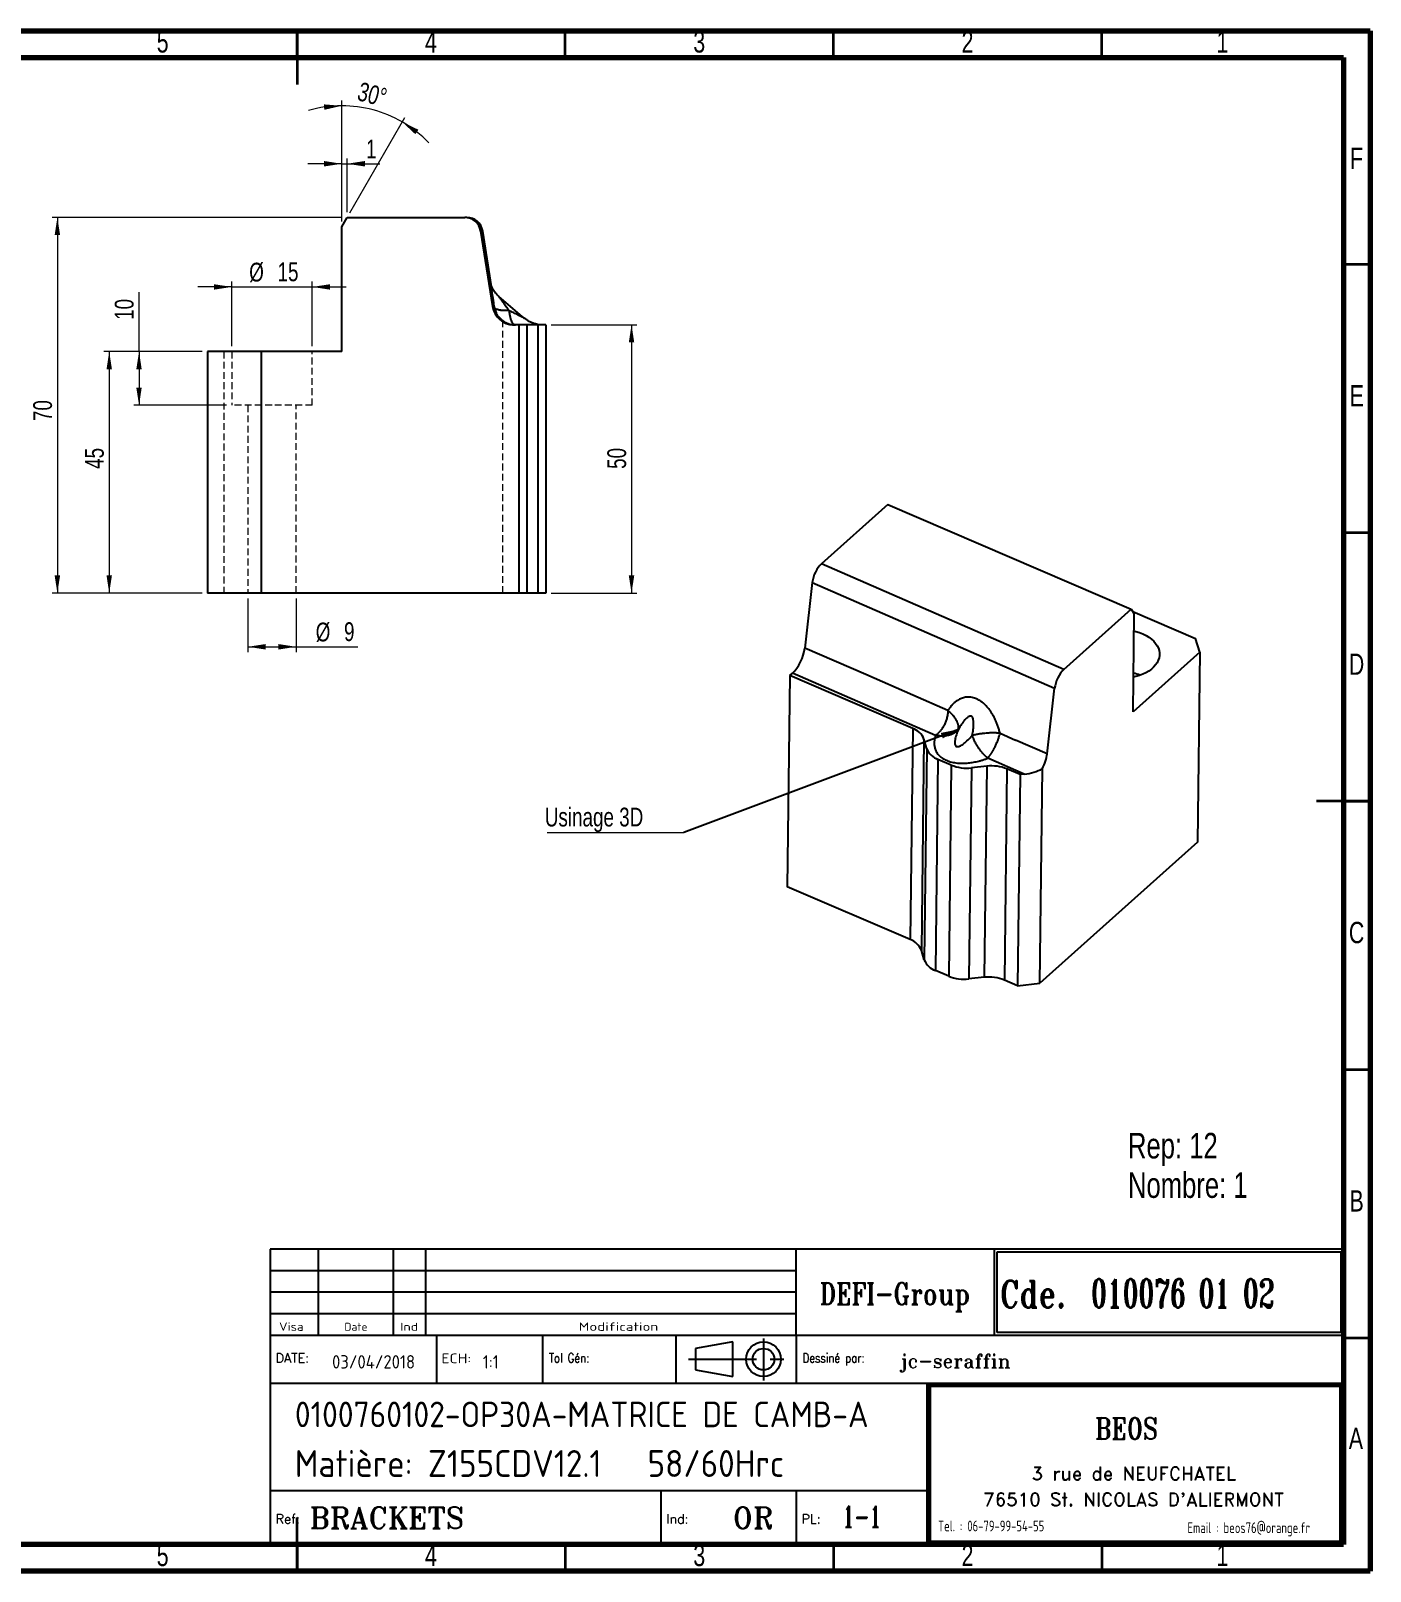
# Model space of a CAD drawing. Header units: millimetres. Extents: x 15 to 415, y 5 to 292.
# Drawn here: x 165.4 to 415, y 5 to 292 of the extents above; entities that cross this region are included whole.
import ezdxf

# ---------------------------------------------------------------- set-up
doc = ezdxf.new("R2010")
doc.units = ezdxf.units.MM
doc.linetypes.add('CENTERX2', pattern=[20.32, 12.7, -2.54, 2.54, -2.54])
doc.linetypes.add('HIDDEN', pattern=[1.905, 1.27, -0.635])
doc.layers.add('DIMENSIONS', color=176, linetype='Continuous')
doc.styles.add('SLDTEXTSTYLE0', font='TXT', dxfattribs={"width": 0.75})
doc.styles.add('SLDTEXTSTYLE1', font='ISOCP')
doc.styles.add('SLDTEXTSTYLE10', font='ISOCP', dxfattribs={"width": 1.147311})
doc.styles.add('SLDTEXTSTYLE11', font='ISOCP', dxfattribs={"width": 1.385904})
doc.styles.add('SLDTEXTSTYLE12', font='ISOCP', dxfattribs={"width": 1.246461})
doc.styles.add('SLDTEXTSTYLE13', font='ROMAND')
doc.styles.add('SLDTEXTSTYLE2', font='ROMANT', dxfattribs={"width": 0.8})
doc.styles.add('SLDTEXTSTYLE3', font='ISOCP', dxfattribs={"width": 0.8})
doc.styles.add('SLDTEXTSTYLE4', font='ROMANS', dxfattribs={"width": 0.8})
doc.styles.add('SLDTEXTSTYLE5', font='ROMANT')
doc.styles.add('SLDTEXTSTYLE6', font='ROMANS')
doc.styles.add('SLDTEXTSTYLE7', font='ROMANT', dxfattribs={"width": 0.65})
doc.styles.add('SLDTEXTSTYLE8', font='ISOCP', dxfattribs={"width": 1.446157})
doc.styles.add('SLDTEXTSTYLE9', font='ISOCP', dxfattribs={"width": 1.294402})
doc.dimstyles.new('SLDDIMSTYLE0', dxfattribs={"dimtxt": 3.5, "dimasz": 3.302, "dimexe": 0, "dimexo": 0.0625, "dimgap": 0.875, "dimtad": 1, "dimrnd": 1e-09, "dimzin": 12, "dimdsep": 46, "dimtxsty": 'SLDTEXTSTYLE0', "dimsah": 1, "dimcen": 0.09, "dimadec": 0, "dimazin": 3, "dimtfac": 1, "dimtmove": 0, "dimatfit": 0, "dimfxl": 1, "dimfrac": 2, "dimtolj": 1, "dimtzin": 12, "dimarcsym": 0})
doc.dimstyles.new('SLDDIMSTYLE1', dxfattribs={"dimtxt": 3.5, "dimasz": 3.302, "dimexe": 0, "dimexo": 0.0625, "dimgap": 0.875, "dimtad": 1, "dimrnd": 1e-09, "dimzin": 12, "dimdsep": 46, "dimtxsty": 'SLDTEXTSTYLE0', "dimsah": 1, "dimcen": 0.09, "dimadec": 0, "dimazin": 3, "dimtfac": 1, "dimtofl": 0, "dimtmove": 0, "dimatfit": 3, "dimfxl": 1, "dimfrac": 2, "dimtolj": 1, "dimtzin": 12, "dimarcsym": 0})
doc.dimstyles.new('SLDDIMSTYLE2', dxfattribs={"dimtxt": 3.5, "dimasz": 3.302, "dimexe": 0, "dimexo": 0.0625, "dimgap": 0.875, "dimtad": 1, "dimdec": 4, "dimzin": 12, "dimdsep": 46, "dimtxsty": 'SLDTEXTSTYLE0', "dimsah": 1, "dimcen": 0.09, "dimazin": 3, "dimtfac": 1, "dimtofl": 0, "dimtmove": 0, "dimatfit": 3, "dimfxl": 1, "dimfrac": 2, "dimtolj": 1, "dimtzin": 12, "dimarcsym": 0})
doc.dimstyles.new('SLDDIMSTYLE5', dxfattribs={"dimtxt": 0.18, "dimasz": 3.302, "dimexe": 0, "dimexo": 0.0625, "dimgap": 0, "dimtad": 0, "dimtih": 1, "dimtoh": 1, "dimdec": 0, "dimrnd": 1e-09, "dimzin": 0, "dimdsep": 46, "dimtxsty": 'Standard', "dimsah": 1, "dimcen": 0.09, "dimadec": 0, "dimazin": 0, "dimtfac": 3.302, "dimtdec": 0, "dimtofl": 0, "dimtmove": 0, "dimatfit": 3, "dimfxl": 1, "dimfrac": 2, "dimtolj": 1, "dimtzin": 0, "dimarcsym": 0})

# ---------------------------------------------------------------- blocks, each defined once
blk = doc.blocks.new('SW_NOTE_0')
at = {"color": 0, "linetype": 'Continuous', "lineweight": 0, "char_height": 4.763, "attachment_point": 1, "style": 'SLDTEXTSTYLE0'}
for s, insert in [('Rep: 12', (0, 6.14)), ('Nombre: 1', (0, -1.21))]:
    blk.add_mtext(s, dxfattribs=dict(at, insert=insert))
blk = doc.blocks.new('_D')
at = {"color": 7, "linetype": 'Continuous', "lineweight": 18}
for p, q in [((202.84, 244.28), (196.49, 244.28)), ((202.84, 233.23), (202.84, 245.28)), ((202.84, 244.28), (217.84, 244.28)), ((217.84, 233.23), (217.84, 245.28)), ((217.84, 244.28), (224.19, 244.28))]:
    blk.add_line(p, q, dxfattribs=at)
for points in [[(202.84, 244.28), (199.54, 244.78), (199.54, 243.77)], [(217.84, 244.28), (221.14, 243.77), (221.14, 244.78)]]:
    blk.add_solid(points, dxfattribs=at)
at = {"color": 7, "linetype": 'Continuous', "lineweight": 18, "char_height": 3.5, "attachment_point": 1, "style": 'SLDTEXTSTYLE0'}
for s, insert in [('%%c', (206.09, 248.79)), ('15', (211.37, 248.84))]:
    blk.add_mtext(s, dxfattribs=dict(at, insert=insert))
blk = doc.blocks.new('_D_1')
at = {"color": 7, "linetype": 'Continuous', "lineweight": 18}
for p, q in [((185.56, 232.23), (185.56, 243.31)), ((197.34, 232.23), (184.56, 232.23)), ((185.56, 232.23), (185.56, 222.23)), ((201.84, 222.23), (184.56, 222.23))]:
    blk.add_line(p, q, dxfattribs=at)
for points in [[(185.56, 232.23), (185.05, 228.93), (186.06, 228.93)], [(185.56, 222.23), (186.06, 225.53), (185.05, 225.53)]]:
    blk.add_solid(points, dxfattribs=at)
at = {"color": 7, "linetype": 'Continuous', "lineweight": 18, "insert": (181.04, 238.14), "char_height": 3.5, "attachment_point": 1, "rotation": 90, "style": 'SLDTEXTSTYLE0'}
blk.add_mtext('10', dxfattribs=at)
blk = doc.blocks.new('_D_2')
at = {"color": 7, "linetype": 'Continuous', "lineweight": 18}
for p, q in [((197.34, 232.23), (179, 232.23)), ((180, 232.23), (180, 187.23)), ((197.34, 187.23), (179, 187.23))]:
    blk.add_line(p, q, dxfattribs=at)
for points in [[(180, 232.23), (179.5, 228.93), (180.51, 228.93)], [(180, 187.23), (180.51, 190.53), (179.5, 190.53)]]:
    blk.add_solid(points, dxfattribs=at)
at = {"color": 7, "linetype": 'Continuous', "lineweight": 18, "insert": (175.49, 210.38), "char_height": 3.5, "attachment_point": 1, "rotation": 90, "style": 'SLDTEXTSTYLE0'}
blk.add_mtext('45', dxfattribs=at)
blk = doc.blocks.new('_D_3')
at = {"color": 7, "linetype": 'Continuous', "lineweight": 18}
for p, q in [((205.84, 186.23), (205.84, 176.23)), ((214.84, 186.23), (214.84, 176.23)), ((205.84, 177.23), (214.84, 177.23)), ((214.84, 177.23), (226.35, 177.23))]:
    blk.add_line(p, q, dxfattribs=at)
for points in [[(205.84, 177.23), (209.14, 176.72), (209.14, 177.74)], [(214.84, 177.23), (211.54, 177.74), (211.54, 176.72)]]:
    blk.add_solid(points, dxfattribs=at)
at = {"color": 7, "linetype": 'Continuous', "lineweight": 18, "char_height": 3.5, "attachment_point": 1, "style": 'SLDTEXTSTYLE0'}
for s, insert in [('%%c', (218.48, 181.74)), ('9', (223.76, 181.8))]:
    blk.add_mtext(s, dxfattribs=dict(at, insert=insert))
blk = doc.blocks.new('_D_4')
at = {"color": 7, "linetype": 'Continuous', "lineweight": 18}
for p, q in [((262.34, 237.23), (278.34, 237.23)), ((277.34, 237.23), (277.34, 187.23)), ((262.34, 187.23), (278.34, 187.23))]:
    blk.add_line(p, q, dxfattribs=at)
for points in [[(277.34, 237.23), (276.83, 233.93), (277.85, 233.93)], [(277.34, 187.23), (277.85, 190.53), (276.83, 190.53)]]:
    blk.add_solid(points, dxfattribs=at)
at = {"color": 7, "linetype": 'Continuous', "lineweight": 18, "insert": (272.83, 210.38), "char_height": 3.5, "attachment_point": 1, "rotation": 90, "style": 'SLDTEXTSTYLE0'}
blk.add_mtext('50', dxfattribs=at)
blk = doc.blocks.new('_D_5')
at = {"color": 7, "linetype": 'Continuous', "lineweight": 18}
for p, q in [((223.34, 267.23), (216.99, 267.23)), ((223.34, 256.5), (223.34, 268.23)), ((223.34, 267.23), (224.34, 267.23)), ((224.34, 258.23), (224.34, 268.23)), ((224.34, 267.23), (230.45, 267.23))]:
    blk.add_line(p, q, dxfattribs=at)
for points in [[(223.34, 267.23), (220.04, 267.74), (220.04, 266.72)], [(224.34, 267.23), (227.64, 266.72), (227.64, 267.74)]]:
    blk.add_solid(points, dxfattribs=at)
at = {"color": 7, "linetype": 'Continuous', "lineweight": 18, "insert": (227.87, 271.74), "char_height": 3.5, "attachment_point": 1, "style": 'SLDTEXTSTYLE0'}
blk.add_mtext('1', dxfattribs=at)
blk = doc.blocks.new('_D_6')
at = {"color": 7, "linetype": 'Continuous', "lineweight": 18}
for p, q in [((223.34, 256.5), (223.34, 279.03)), ((224.84, 258.1), (235.11, 275.87))]:
    blk.add_line(p, q, dxfattribs=at)
for start, end in [(90, 106.013), (60, 90), (43.987, 60)]:
    blk.add_arc((223.34, 255.5), 22.53, start, end, dxfattribs=at)
for points in [[(223.34, 278.03), (220.01, 278.29), (220.08, 277.28)], [(234.61, 275.01), (237.05, 272.73), (237.62, 273.57)]]:
    blk.add_solid(points, dxfattribs=at)
at = {"color": 7, "linetype": 'Continuous', "lineweight": 18, "insert": (226.92, 282.53), "char_height": 3.5, "attachment_point": 1, "rotation": 345.0357, "style": 'SLDTEXTSTYLE0'}
blk.add_mtext('30°', dxfattribs=at)
blk = doc.blocks.new('_D_7')
at = {"color": 7, "linetype": 'Continuous', "lineweight": 18}
for p, q in [((223.34, 257.23), (169.34, 257.23)), ((170.34, 257.23), (170.34, 187.23)), ((197.34, 187.23), (169.34, 187.23))]:
    blk.add_line(p, q, dxfattribs=at)
for points in [[(170.34, 257.23), (169.83, 253.93), (170.85, 253.93)], [(170.34, 187.23), (170.85, 190.53), (169.83, 190.53)]]:
    blk.add_solid(points, dxfattribs=at)
at = {"color": 7, "linetype": 'Continuous', "lineweight": 18, "insert": (165.83, 219.29), "char_height": 3.5, "attachment_point": 1, "rotation": 90, "style": 'SLDTEXTSTYLE0'}
blk.add_mtext('70', dxfattribs=at)
blk = doc.blocks.new('SW_NOTE_1')
at = {"color": 0, "linetype": 'Continuous', "lineweight": 0}
blk.add_line((-25.48, 0), (0, 0), dxfattribs=at)
at = {"color": 0, "linetype": 'Continuous', "lineweight": 0, "insert": (-25.92, 4.61), "char_height": 3.5, "attachment_point": 1, "style": 'SLDTEXTSTYLE0'}
blk.add_mtext('Usinage 3D', dxfattribs=at)

msp = doc.modelspace()

# ---------------------------------------------------------------- linework, layer by layer
at = {"color": 7, "linetype": 'Continuous', "lineweight": 70}
for p, q in [((15, 292), (415, 292)), ((415, 292), (415, 5)), ((20, 287), (410, 287)), ((410, 287), (410, 10)), ((410, 10), (20, 10)), ((415, 5), (15, 5))]:
    msp.add_line(p, q, dxfattribs=at)
at = {"color": 7, "linetype": 'Continuous', "lineweight": 35}
for p, q in [((215, 292), (215, 282)), ((215, 287), (215, 292)), ((265, 287), (265, 292)), ((315, 287), (315, 292)), ((365, 287), (365, 292)), ((410, 248.5), (415, 248.5)), ((410, 198.5), (415, 198.5)), ((415, 148.5), (405, 148.5)), ((410, 148.5), (415, 148.5)), ((410, 98.5), (415, 98.5)), ((410, 48.5), (415, 48.5)), ((215, 5), (215, 15)), ((215, 10), (215, 5)), ((265, 10), (265, 5)), ((315, 10), (315, 5)), ((365, 10), (365, 5))]:
    msp.add_line(p, q, dxfattribs=at)
at = {"color": 7, "linetype": 'Continuous', "lineweight": 25}
for p, q in [((223.34095, 255.49786), (224.34095, 257.22991)), ((223.34095, 232.22991), (223.34095, 255.49786)), ((224.34095, 257.22991), (246.25251, 257.22991)), ((246.63586, 257.22991), (246.25251, 257.22991)), ((249.21565, 254.69921), (251.44813, 240.60423)), ((249.21565, 254.69921), (249.599, 254.69921)), ((251.23193, 244.38955), (249.599, 254.69921)), ((257.42192, 238.42868), (252.62521, 242.52556)), ((251.54458, 240.60417), (251.44814, 240.60417)), ((251.75696, 240.60408), (251.78155, 240.60417)), ((256.34095, 237.22991), (255.39899, 237.22991)), ((255.56574, 237.24372), (255.7076, 237.22991)), ((256.34095, 237.22991), (256.34095, 187.22991)), ((257.80541, 237.22991), (256.34095, 237.22991)), ((257.80541, 237.22991), (257.80541, 187.22991)), ((259.87648, 237.22991), (257.80541, 237.22991)), ((259.75805, 237.30911), (259.77428, 237.3108)), ((259.87648, 237.22991), (259.87648, 187.22991)), ((261.34095, 237.22991), (259.87648, 237.22991)), ((261.34095, 237.22991), (261.34095, 187.22991)), ((198.34095, 232.22991), (198.34095, 187.22991)), ((208.34095, 232.22991), (198.34095, 232.22991)), ((208.34095, 232.22991), (208.34095, 187.22991)), ((223.34095, 232.22991), (208.34095, 232.22991)), ((325.09714, 203.77109), (312.72008, 192.70297)), ((325.09714, 203.77109), (370.47923, 184.25424)), ((357.88562, 172.99248), (312.72008, 192.70297)), ((208.34095, 187.22991), (198.34095, 187.22991)), ((256.34095, 187.22991), (208.34095, 187.22991)), ((257.80541, 187.22991), (256.34095, 187.22991)), ((259.87648, 187.22991), (257.80541, 187.22991)), ((261.34095, 187.22991), (259.87648, 187.22991)), ((311.02227, 189.21526), (309.62739, 176.99879)), ((311.02227, 189.21526), (356.18782, 169.50477)), ((357.88562, 172.99248), (370.47923, 184.25424)), ((370.47923, 184.25424), (371.02765, 183.39673)), ((370.7622, 183.81179), (382.45295, 178.78411)), ((370.80671, 165.09139), (371.02765, 183.39673)), ((383.23374, 176.20418), (382.45295, 178.78411)), ((320.98968, 172.04016), (309.62738, 176.99873)), ((383.23374, 176.20418), (370.80671, 165.09139)), ((383.23374, 176.20418), (382.80646, 140.80181)), ((306.83157, 171.87264), (307.36365, 172.34845)), ((334.0164, 160.71705), (307.36365, 172.34845)), ((306.83157, 171.87264), (306.35681, 132.53668)), ((329.73538, 162.02272), (306.83157, 171.87264)), ((354.79294, 157.28841), (356.18782, 169.50477)), ((329.73538, 162.02272), (329.26062, 122.68676)), ((346.00993, 161.1211), (348.90953, 159.85579)), ((331.82543, 160.02839), (331.35067, 120.69242)), ((332.36445, 158.24731), (331.82543, 160.02839)), ((332.36445, 158.24731), (331.88969, 118.91135)), ((354.79294, 157.28841), (348.90953, 159.85579)), ((334.4545, 156.25298), (333.97974, 116.91702)), ((336.92988, 155.18842), (334.4545, 156.25298)), ((336.92988, 155.18842), (336.45513, 115.85246)), ((343.55315, 154.9848), (340.67438, 154.67357)), ((343.55315, 154.9848), (343.07839, 115.64884)), ((350.53822, 153.50684), (343.72359, 156.48078)), ((340.67438, 154.67357), (340.19962, 115.33761)), ((347.29765, 154.46996), (346.82289, 115.13399)), ((349.73827, 153.42035), (347.29765, 154.46996)), ((349.73827, 153.42035), (349.26351, 114.08439)), ((350.53822, 153.50684), (349.73827, 153.42035)), ((353.43349, 114.53522), (353.91614, 154.52527)), ((382.80646, 140.80181), (353.43349, 114.53522)), ((329.26062, 122.68676), (306.35681, 132.53668)), ((331.88969, 118.91135), (331.35067, 120.69242)), ((336.45513, 115.85246), (333.97974, 116.91702)), ((343.07839, 115.64884), (340.19962, 115.33761)), ((349.26351, 114.08439), (346.82289, 115.13399)), ((349.26351, 114.08439), (353.43349, 114.53522))]:
    msp.add_line(p, q, dxfattribs=at)
at = {"color": 7, "linetype": 'HIDDEN', "lineweight": 18}
for p, q in [((251.83146, 240.60436), (251.23193, 244.38955)), ((253.34095, 187.22991), (253.34095, 238.06133)), ((256.26652, 237.22991), (255.62521, 237.22991)), ((257.80541, 237.22991), (257.80541, 187.22991)), ((259.87648, 237.22991), (259.87648, 187.22991)), ((201.34095, 232.22991), (201.34095, 187.22991)), ((202.84095, 232.22991), (202.84095, 222.22991)), ((217.84095, 222.22991), (217.84095, 232.22991)), ((210.34095, 222.22991), (202.84095, 222.22991)), ((205.84095, 222.22991), (205.84095, 187.22991)), ((217.84095, 222.22991), (210.34095, 222.22991)), ((214.84095, 187.22991), (214.84095, 222.22991))]:
    msp.add_line(p, q, dxfattribs=at)
at = {"color": 7, "linetype": 'Continuous', "lineweight": 25, "flags": 128}
for points in [[(251.67457, 240.60408), (251.61888, 240.60412), (251.54458, 240.60417)], [(370.98913, 180.20507), (371.34592, 180.1093), (372.01059, 179.893), (372.63787, 179.63718), (373.22152, 179.34438), (373.75574, 179.01751), (374.23524, 178.65982), (374.65523, 178.27486), (375.01155, 177.86646), (375.30065, 177.43868), (375.51967, 176.99577), (375.66642, 176.54212), (375.73945, 176.08226), (375.73803, 175.62075), (375.66217, 175.16218), (375.51263, 174.7111), (375.2909, 174.27199), (374.99917, 173.84924), (374.64036, 173.44702), (374.21801, 173.06934), (373.73634, 172.71996), (373.20013, 172.40234), (372.6147, 172.11964), (371.98588, 171.87468), (371.31992, 171.66989), (370.88482, 171.56255)], [(336.30274, 165.35738), (329.74308, 168.22008), (320.98968, 172.04016)]]:
    msp.add_lwpolyline(points, dxfattribs=at)
at = {"color": 7, "linetype": 'Continuous', "lineweight": 25}
for centre, radius, start, end in [((368.49939, 162.67771), 9.95257, 68.4558632, 76.0768847), ((328.58998, 158.73), 3.48625, 21.8656028, 70.8193532), ((335.59989, 159.54568), 3.48623, 201.8653598, 250.819373), ((339.80403, 162.21784), 7.5943, 247.7616305, 276.5808947), ((344.4235, 147.44057), 7.59427, 67.7615218, 96.5808729), ((328.11522, 119.39404), 3.48625, 21.8656028, 70.8193532), ((335.12513, 120.20972), 3.48623, 201.8653598, 250.819373), ((339.32927, 122.88188), 7.5943, 247.7616305, 276.5808947), ((343.94874, 108.10461), 7.59427, 67.7615218, 96.5808729)]:
    msp.add_arc(centre, radius, start, end, dxfattribs=at)
for centre, major_axis, ratio, start_param, end_param in [((246.25251, 254.22991), (3.00007, 0), 0.99997571, 0.157079633, 1.570796327), ((246.63586, 254.22991), (3.00007, 0), 0.99997571, 0.157079633, 1.570796327), ((255.39899, 241.22991), (-4.0001, 0), 0.99997571, 0.157079633, 1.570796327), ((312.69159, 190.34281), (1.18526, 2.75597), 0.439594293, 0.757641376, 2.17135807), ((307.40163, 175.49533), (1.58035, 3.67462), 0.439594293, 3.89923403, 5.312950724), ((357.85713, 170.63232), (1.18526, 2.75597), 0.439594293, 0.757641376, 2.17135807), ((352.56717, 155.78484), (1.58035, 3.67462), 0.439594293, 4.555714877, 5.31299813), ((350.5762, 156.65371), (5.49863, 0.90332), 0.558862926, 4.613956763, 5.270437658)]:
    msp.add_ellipse(centre, major_axis=major_axis, ratio=ratio, start_param=start_param, end_param=end_param, dxfattribs=at)
at = {"color": 7, "linetype": 'HIDDEN', "lineweight": 18}
for centre, major_axis, ratio, start_param, end_param in [((255.78234, 241.22991), (-4.0001, 0), 0.99997571, 0.157032226, 0.914315479), ((255.76544, 241.22991), (0, 4), 0.993102304, 2.485111806, 3.141592701)]:
    msp.add_ellipse(centre, major_axis=major_axis, ratio=ratio, start_param=start_param, end_param=end_param, dxfattribs=at)
at = {"color": 7, "linetype": 'Continuous', "lineweight": 25}
for points, knots in [([(251.75696, 240.60408), (251.73864, 240.71762), (251.70235, 240.94253), (251.64919, 241.27134), (251.59766, 241.58956), (251.54781, 241.89687), (251.49963, 242.19334), (251.45312, 242.47894), (251.40828, 242.75369), (251.36511, 243.01759), (251.32361, 243.27062), (251.28378, 243.51279), (251.24563, 243.74408), (251.18086, 244.13541), (251.09773, 244.63334), (251.01087, 245.14225), (250.95188, 245.47206), (250.92714, 245.58319), (250.93788, 245.47035), (250.98348, 245.13982), (251.05794, 244.63023), (251.14272, 244.06438), (251.22666, 243.51047), (251.30235, 243.01433), (251.38508, 242.47496), (251.47489, 241.89216), (251.57155, 241.26724), (251.6398, 240.82787), (251.67456, 240.60408)], [0, 0, 0, 0, 0.022814111, 0.045192211, 0.067154617, 0.088722818, 0.109919503, 0.130768574, 0.151295149, 0.171525543, 0.191487248, 0.211208875, 0.230720093, 0.25005154, 0.314209026, 0.37509776, 0.438502805, 0.500284233, 0.561970586, 0.6252354, 0.68617495, 0.750358426, 0.789144719, 0.828768571, 0.869461598, 0.911437722, 0.954891918, 1, 1, 1, 1]), ([(252.62429, 242.52634), (252.46947, 242.66854), (252.1807, 242.93376), (251.83879, 243.35921), (251.58605, 243.73845), (251.4082, 244.05751), (251.29389, 244.28616), (251.2373, 244.40109), (251.2308, 244.3926), (251.22855, 244.38966)], [0, 0, 0, 0, 0.219615076, 0.4096156079, 0.5715168704, 0.7089543434, 0.8286697618, 0.9405904965, 1, 1, 1, 1]), ([(254.51245, 239.89164), (254.44784, 239.88771), (254.31988, 239.87991), (254.13507, 239.87312), (253.95814, 239.8697), (253.7896, 239.86971), (253.62946, 239.87276), (253.47778, 239.87859), (253.33456, 239.88692), (253.19973, 239.89749), (253.07318, 239.91005), (252.95476, 239.92437), (252.84429, 239.94021), (252.74155, 239.95738), (252.64629, 239.97566), (252.4531, 240.01784), (252.19673, 240.09559), (251.97423, 240.20829), (251.83903, 240.3133), (251.75867, 240.40271), (251.70102, 240.49896), (251.68336, 240.56914), (251.67455, 240.60417)], [0, 0, 0, 0, 0.040538962, 0.08028325, 0.119205443, 0.157278979, 0.194478096, 0.230777797, 0.266153837, 0.300582724, 0.334041731, 0.366508916, 0.397963145, 0.42838411, 0.45775236, 0.486049318, 0.614604597, 0.737545795, 0.803378409, 0.869107109, 0.934668287, 1, 1, 1, 1]), ([(251.67456, 240.60408), (251.68459, 240.54586), (251.70464, 240.42939), (251.74448, 240.25665), (251.79139, 240.0857), (251.85642, 239.88476), (251.96261, 239.61068), (252.17173, 239.18599), (252.51936, 238.67749), (252.92614, 238.26357), (253.27843, 237.98616), (253.55139, 237.80475), (253.84751, 237.64166), (254.16596, 237.50036), (254.50542, 237.3842), (254.86407, 237.29757), (255.23955, 237.24073), (255.49547, 237.23355), (255.62521, 237.22991)], [0, 0, 0, 0, 0.031402392, 0.062817181, 0.09424499, 0.125686438, 0.175250126, 0.250282917, 0.376462321, 0.500012112, 0.555996559, 0.613820711, 0.673496543, 0.73503494, 0.798445814, 0.863738212, 0.930920413, 1, 1, 1, 1]), ([(259.79111, 237.30778), (259.57509, 237.35488), (259.14305, 237.44909), (258.52691, 237.69856), (257.94318, 238.01658), (257.59627, 238.29081), (257.42281, 238.42792)], [0, 0, 0, 0, 0.249995916, 0.499997307, 0.749996784, 1, 1, 1, 1]), ([(255.41656, 237.28584), (255.42135, 237.28215), (255.48636, 237.23198), (255.55844, 237.23091), (255.62521, 237.22991)], [0, 0, 0, 0, 0.073603743, 1, 1, 1, 1]), ([(346.00993, 161.1211), (345.98147, 161.23684), (345.9251, 161.46609), (345.83054, 161.80654), (345.72966, 162.14012), (345.62171, 162.46685), (345.50688, 162.78673), (345.38513, 163.09974), (345.25646, 163.40589), (345.12087, 163.70518), (344.97836, 163.99761), (344.82894, 164.28317), (344.67256, 164.56187), (344.38293, 165.04435), (343.92991, 165.69512), (343.24326, 166.45784), (342.48028, 167.09091), (341.65042, 167.55418), (340.79901, 167.82306), (339.97123, 167.88356), (339.18345, 167.76367), (338.55679, 167.52227), (338.05593, 167.23685), (337.66516, 166.95593), (337.29353, 166.62734), (336.9415, 166.25066), (336.60657, 165.8282), (336.40527, 165.51626), (336.30274, 165.35738)], [0, 0, 0, 0, 0.022814111, 0.045192211, 0.067154617, 0.088722818, 0.109919503, 0.130768574, 0.151295149, 0.171525543, 0.191487248, 0.211208875, 0.230720093, 0.25005154, 0.314209026, 0.37509776, 0.438502805, 0.500284233, 0.561970586, 0.6252354, 0.68617495, 0.750358426, 0.789144719, 0.828768571, 0.869461598, 0.911437722, 0.954891918, 1, 1, 1, 1]), ([(336.30274, 165.35738), (336.30063, 165.30474), (336.29641, 165.19946), (336.28542, 165.03778), (336.27077, 164.8738), (336.25003, 164.67517), (336.20629, 164.3978), (336.10739, 163.94806), (335.92776, 163.36314), (335.699, 162.8299), (335.49248, 162.43581), (335.32876, 162.15857), (335.14793, 161.88585), (334.95046, 161.62081), (334.73716, 161.36675), (334.50905, 161.12806), (334.26773, 160.90602), (334.10095, 160.78062), (334.0164, 160.71705)], [0, 0, 0, 0, 0.031402392, 0.062817181, 0.09424499, 0.125686438, 0.175250126, 0.250282917, 0.376462321, 0.500012112, 0.555996559, 0.613820711, 0.673496543, 0.73503494, 0.798445814, 0.863738212, 0.930920413, 1, 1, 1, 1]), ([(338.25244, 161.83262), (338.25949, 161.87481), (338.27345, 161.95836), (338.28356, 162.08689), (338.28593, 162.21552), (338.2803, 162.34403), (338.26734, 162.4718), (338.24755, 162.59838), (338.22148, 162.72332), (338.18971, 162.8462), (338.1528, 162.96667), (338.11135, 163.08441), (338.06593, 163.1991), (338.01714, 163.31052), (337.96554, 163.41843), (337.84745, 163.64708), (337.63322, 163.99247), (337.32785, 164.37937), (337.04918, 164.68339), (336.81586, 164.91455), (336.56812, 165.14033), (336.3911, 165.28517), (336.30275, 165.35745)], [0, 0, 0, 0, 0.040538962, 0.08028325, 0.119205443, 0.157278979, 0.194478096, 0.230777797, 0.266153837, 0.300582724, 0.334041731, 0.366508916, 0.397963145, 0.42838411, 0.45775236, 0.486049318, 0.614604597, 0.737545795, 0.803378409, 0.869107109, 0.934668287, 1, 1, 1, 1]), ([(340.84249, 160.7023), (340.91658, 161.09259), (340.97815, 161.47759), (341.0659, 162.22333), (341.09225, 162.58428), (341.09095, 163.25373), (341.06281, 163.56254), (340.92405, 164.05115), (340.81092, 164.22757), (340.50116, 164.36253), (340.30731, 164.31953), (339.89823, 164.06958), (339.68339, 163.86745), (339.25993, 163.38371), (339.05096, 163.10226), (338.64364, 162.49611), (338.44521, 162.17105), (338.25244, 161.83262)], [0, 0, 0, 0, 0.125, 0.125, 0.25, 0.25, 0.375, 0.375, 0.5, 0.5, 0.625, 0.625, 0.75, 0.75, 0.875, 0.875, 1, 1, 1, 1]), ([(338.25245, 161.83261), (338.23387, 161.8098), (338.18637, 161.75149), (338.08469, 161.63929), (337.93697, 161.49521), (337.75317, 161.34398), (337.47482, 161.14953), (337.09754, 160.9474), (336.64517, 160.78445), (336.23787, 160.68512), (335.87397, 160.62678), (335.50316, 160.59561), (335.12905, 160.59029), (334.75503, 160.60978), (334.38438, 160.65024), (334.13804, 160.69496), (334.0164, 160.71705)], [0, 0, 0, 0, 0.022470538, 0.057434063, 0.115396961, 0.177530679, 0.233369393, 0.361969766, 0.477848578, 0.556554241, 0.634102477, 0.710358021, 0.785192613, 0.858485424, 0.930123172, 1, 1, 1, 1]), ([(338.25245, 161.83261), (338.11104, 161.49272), (337.98389, 161.15688), (337.77117, 160.50443), (337.68533, 160.18739), (337.5802, 159.59895), (337.56088, 159.32584), (337.63129, 158.88726), (337.7243, 158.72602), (338.0342, 158.59086), (338.24819, 158.6187), (338.72573, 158.81756), (338.98715, 158.98406), (339.51678, 159.38768), (339.78574, 159.62509), (340.3183, 160.13811), (340.58232, 160.41418), (340.84248, 160.70231)], [0, 0, 0, 0, 0.125, 0.125, 0.25, 0.25, 0.375, 0.375, 0.5, 0.5, 0.625, 0.625, 0.75, 0.75, 0.875, 0.875, 1, 1, 1, 1]), ([(346.00994, 161.12118), (345.95409, 161.12655), (345.84233, 161.13729), (345.66875, 161.15063), (345.4911, 161.16185), (345.3093, 161.17071), (345.12382, 161.17722), (344.93499, 161.18132), (344.59745, 161.18433), (344.0898, 161.17482), (343.42894, 161.13354), (342.75138, 161.06374), (342.20241, 160.98394), (341.7607, 160.90525), (341.44636, 160.8426), (341.13845, 160.77511), (340.94076, 160.72648), (340.84249, 160.7023)], [0, 0, 0, 0, 0.037409068, 0.074864867, 0.112356258, 0.149871997, 0.187400703, 0.224930835, 0.262450669, 0.385524068, 0.513974632, 0.628941487, 0.758611359, 0.818658478, 0.879472019, 0.940091477, 1, 1, 1, 1]), ([(343.72359, 156.48078), (343.75605, 156.51713), (343.82048, 156.58927), (343.91728, 156.70569), (344.01293, 156.82638), (344.10729, 156.95143), (344.20013, 157.0801), (344.29127, 157.21191), (344.38057, 157.34632), (344.46787, 157.48282), (344.55306, 157.62095), (344.63604, 157.76023), (344.71674, 157.90022), (344.7951, 158.04051), (344.87107, 158.1807), (344.94463, 158.32041), (345.01577, 158.45932), (345.16532, 158.75898), (345.38627, 159.23631), (345.58876, 159.74586), (345.72776, 160.13037), (345.82297, 160.41275), (345.92562, 160.75478), (345.98026, 160.99216), (346.00993, 161.1211)], [0, 0, 0, 0, 0.03523592, 0.069938386, 0.104108242, 0.137746368, 0.170853689, 0.203431175, 0.235479845, 0.267000768, 0.29799507, 0.328463934, 0.358408607, 0.3878304, 0.4167307, 0.445110967, 0.472972744, 0.500317662, 0.623616622, 0.750007225, 0.792935991, 0.848911805, 0.917934312, 1, 1, 1, 1]), ([(334.0164, 160.71705), (333.99363, 160.65091), (333.94838, 160.5195), (333.89167, 160.32223), (333.84378, 160.12655), (333.80546, 159.93236), (333.7765, 159.73967), (333.74216, 159.4036), (333.74317, 158.93154), (333.85712, 158.31509), (334.10397, 157.70176), (334.52559, 157.09386), (335.15214, 156.53008), (335.98838, 156.06006), (336.98406, 155.7309), (338.05053, 155.55563), (339.1151, 155.51443), (340.12939, 155.57712), (341.10447, 155.71842), (341.92, 155.89886), (342.60826, 156.09135), (343.17268, 156.27269), (343.53841, 156.41083), (343.72359, 156.48078)], [0, 0, 0, 0, 0.020086996, 0.039912392, 0.059490738, 0.078837141, 0.097967258, 0.116897284, 0.178706986, 0.237576738, 0.300127015, 0.36481446, 0.431661485, 0.500028127, 0.568397275, 0.635185398, 0.699764688, 0.762371038, 0.821251767, 0.883103829, 0.921150838, 0.960075319, 1, 1, 1, 1]), ([(343.72359, 156.48078), (343.67847, 156.51799), (343.58754, 156.59299), (343.44918, 156.71539), (343.30861, 156.84614), (343.16619, 156.98591), (343.02241, 157.13445), (342.87775, 157.29169), (342.7327, 157.45744), (342.58775, 157.63147), (342.44341, 157.81351), (342.30018, 158.00318), (342.15857, 158.20011), (341.949, 158.50604), (341.66856, 158.95243), (341.404, 159.43592), (341.19291, 159.86586), (341.01862, 160.24976), (340.90554, 160.54029), (340.84248, 160.70231)], [0, 0, 0, 0, 0.040561245, 0.081733235, 0.123495888, 0.165828289, 0.208708663, 0.25211437, 0.296021892, 0.340406837, 0.38524395, 0.430507141, 0.476169525, 0.522203474, 0.637905965, 0.766755881, 0.823539829, 0.901597068, 1, 1, 1, 1])]:
    msp.add_open_spline(points, degree=3, knots=knots, dxfattribs=at)
at = {"color": 7, "linetype": 'HIDDEN', "lineweight": 18}
for points, knots in [([(251.22855, 244.38966), (251.22489, 244.39123), (251.21242, 244.39659), (251.21837, 244.31263), (251.23432, 244.15724), (251.27032, 243.90276), (251.3233, 243.55347), (251.3943, 243.10341), (251.48279, 242.55345), (251.58872, 241.9042), (251.71118, 241.16105), (251.80205, 240.61802), (251.84905, 240.3372)], [0, 0, 0, 0, 0.026797141, 0.091350524, 0.167240732, 0.254523597, 0.352865361, 0.461783381, 0.581133921, 0.710748935, 0.850418612, 1, 1, 1, 1]), ([(252.6247, 242.52574), (252.62729, 242.52258), (252.63279, 242.51588), (252.67158, 242.46342), (252.73168, 242.38134), (252.82024, 242.25982), (252.94031, 242.09472), (253.09489, 241.8817), (253.32044, 241.57039), (253.63629, 241.13451), (254.05782, 240.55157), (254.36742, 240.1229), (254.53444, 239.89164)], [0, 0, 0, 0, 0.0349375532, 0.074265064, 0.1186140267, 0.169538807, 0.2374965957, 0.3169131984, 0.4084055754, 0.5721701918, 0.7692012854, 1, 1, 1, 1]), ([(251.84057, 240.39869), (251.83885, 240.40034), (251.77821, 240.45861), (251.76742, 240.53244), (251.75694, 240.60417)], [0, 0, 0, 0, 0.02839898, 1, 1, 1, 1]), ([(251.75696, 240.60408), (251.79662, 240.4075), (251.86732, 240.0571), (252.03937, 239.61767), (252.21447, 239.26904), (252.40019, 238.96953), (252.61409, 238.68472), (252.84959, 238.42305), (253.17545, 238.11922), (253.62743, 237.79083), (254.24206, 237.48765), (254.89989, 237.28344), (255.35433, 237.25633), (255.56574, 237.24372)], [0, 0, 0, 0, 0.10928881, 0.194798254, 0.256514546, 0.321848375, 0.386372797, 0.45010196, 0.513048894, 0.628385631, 0.752258445, 0.884748558, 1, 1, 1, 1]), ([(254.53444, 239.89164), (254.34604, 239.88241), (253.96871, 239.86392), (253.44521, 239.87743), (252.98375, 239.91992), (252.62491, 239.98555), (252.36045, 240.06063), (252.16377, 240.14066), (251.97306, 240.24714), (251.89077, 240.34127), (251.84057, 240.39869)], [0, 0, 0, 0, 0.139276942, 0.278938993, 0.428857043, 0.561775866, 0.661477196, 0.758527297, 0.852697361, 1, 1, 1, 1]), ([(255.48914, 237.28593), (255.4272, 237.32321), (255.3308, 237.38125), (255.2094, 237.52326), (255.11638, 237.65841), (255.02704, 237.82084), (254.95229, 237.98654), (254.8901, 238.14787), (254.83829, 238.29938), (254.78718, 238.46862), (254.73733, 238.65618), (254.67819, 238.91243), (254.60188, 239.30959), (254.55973, 239.67329), (254.53443, 239.89164)], [0, 0, 0, 0, 0.136941865, 0.213143206, 0.290550668, 0.369064168, 0.448577787, 0.500109253, 0.55419154, 0.610746658, 0.669694318, 0.730950489, 0.838482479, 1, 1, 1, 1]), ([(254.53444, 239.89164), (254.72865, 239.79348), (255.0961, 239.60777), (255.60984, 239.34805), (256.05581, 239.12225), (256.46623, 238.91423), (256.82965, 238.7302), (257.14285, 238.57118), (257.33103, 238.47547), (257.41221, 238.43376), (257.41904, 238.42997), (257.42227, 238.42818)], [0, 0, 0, 0, 0.176376438, 0.33369493, 0.472131108, 0.591939383, 0.724293646, 0.830262549, 0.925312416, 0.964684969, 1, 1, 1, 1]), ([(255.35666, 237.2816), (255.71386, 237.28422), (256.42884, 237.28945), (257.43259, 237.2942), (258.27765, 237.2962), (258.9492, 237.29649), (259.43518, 237.29665), (259.7606, 237.29748), (259.7831, 237.30174), (259.79324, 237.30366)], [0, 0, 0, 0, 0.168492743, 0.337261626, 0.506794069, 0.63478163, 0.763899516, 0.893665011, 1, 1, 1, 1]), ([(259.65614, 237.31105), (259.8423, 237.2871), (260.22443, 237.23794), (260.51903, 237.23263), (260.67011, 237.22991)], [0, 0, 0, 0, 0.487182996, 1, 1, 1, 1])]:
    msp.add_open_spline(points, degree=3, knots=knots, dxfattribs=at)
at = {"color": 8, "linetype": 'Continuous', "lineweight": 25}
for points, knots in [([(254.51245, 239.89164), (254.38544, 240.06831), (254.14514, 240.40258), (253.8093, 240.87012), (253.51748, 241.2762), (253.2489, 241.65015), (253.01087, 241.98238), (252.80716, 242.26708), (252.68142, 242.44378), (252.63341, 242.51227), (252.62005, 242.53171), (252.62452, 242.52597), (252.6247, 242.52574)], [0, 0, 0, 0, 0.175791451, 0.332598135, 0.470590852, 0.59002659, 0.722164211, 0.827937195, 0.922731818, 0.961998599, 0.99843844, 1, 1, 1, 1]), ([(254.51245, 239.89164), (254.52129, 239.80093), (254.53906, 239.61869), (254.57358, 239.35138), (254.61334, 239.09764), (254.66593, 238.81696), (254.7314, 238.5305), (254.81187, 238.24849), (254.91808, 237.94472), (255.05814, 237.64992), (255.23237, 237.40365), (255.35754, 237.32359), (255.41656, 237.28584)], [0, 0, 0, 0, 0.066266214, 0.133150991, 0.204848435, 0.269281279, 0.369825717, 0.464019941, 0.551501522, 0.709474025, 0.86300612, 1, 1, 1, 1]), ([(257.42227, 238.42818), (257.42247, 238.42807), (257.42839, 238.42488), (257.40622, 238.4358), (257.35285, 238.46226), (257.25943, 238.50892), (257.12524, 238.57614), (256.94227, 238.66803), (256.70709, 238.78625), (256.36343, 238.95906), (255.88252, 239.20148), (255.23968, 239.52526), (254.76729, 239.76326), (254.51245, 239.89164)], [0, 0, 0, 0, 0.001221564, 0.037657159, 0.076916775, 0.121198434, 0.172051051, 0.239793042, 0.318923455, 0.410056547, 0.573385398, 0.769865412, 1, 1, 1, 1])]:
    msp.add_open_spline(points, degree=3, knots=knots, dxfattribs=at)
at = {"layer": 'DIMENSIONS', "color": 3}
for p, q in [((308, 65), (210, 65)), ((219, 49), (219, 65)), ((233, 49), (233, 65)), ((239, 49), (239, 65)), ((210, 61), (308, 61)), ((308, 57), (210, 57)), ((210, 53), (308, 53))]:
    msp.add_line(p, q, dxfattribs=at)
at = {"layer": 'DIMENSIONS', "color": 6}
for p, q in [((210, 65), (210, 10)), ((410, 10), (410, 65)), ((410, 40), (332.38409, 40)), ((332.38409, 40), (332.38409, 10)), ((409.8, 39.8), (332.58409, 39.8)), ((332.58409, 39.8), (332.58409, 10.2)), ((409.6, 39.6), (332.78409, 39.6)), ((332.78409, 39.6), (332.78409, 10.4)), ((409.4, 39.4), (332.98409, 39.4)), ((332.98409, 39.4), (332.98409, 10.6)), ((409.4, 10.6), (409.4, 39.4)), ((409.6, 10.4), (409.6, 39.6)), ((409.8, 10.2), (409.8, 39.8)), ((210, 10), (410, 10)), ((332.58409, 10.2), (409.8, 10.2)), ((332.78409, 10.4), (409.6, 10.4)), ((332.98409, 10.6), (409.4, 10.6))]:
    msp.add_line(p, q, dxfattribs=at)
at = {"layer": 'DIMENSIONS', "color": 1}
for p, q in [((410, 65), (308, 65)), ((308, 49), (308, 65)), ((345, 49), (345, 65)), ((345.5, 49.5), (345.5, 64.5)), ((345.5, 64.5), (409.5, 64.5)), ((409.5, 64.5), (409.5, 49.5)), ((210, 49), (410, 49)), ((241, 49), (241, 40)), ((260.73069, 49), (260.73069, 40)), ((285.62034, 49), (285.62034, 40)), ((308, 49), (308, 40)), ((409.5, 49.5), (345.5, 49.5)), ((332.38409, 40), (210, 40)), ((332.38409, 20), (210, 20)), ((282.79154, 20), (282.79154, 10)), ((308, 20), (308, 10))]:
    msp.add_line(p, q, dxfattribs=at)
at = {"layer": 'DIMENSIONS'}
for p, q in [((345.5, 49.5), (345.5, 64.5)), ((345.5, 64.5), (409.5, 64.5)), ((409.5, 64.5), (409.5, 49.5)), ((409.5, 49.5), (345.5, 49.5))]:
    msp.add_line(p, q, dxfattribs=at)
at = {"layer": 'DIMENSIONS', "color": 7}
for p, q in [((296.24368, 47.75), (289.24368, 46.5)), ((289.24368, 46.5), (289.24368, 42.5)), ((296.24368, 41.25), (296.24368, 47.75)), ((289.24368, 42.5), (296.24368, 41.25))]:
    msp.add_line(p, q, dxfattribs=at)
at = {"layer": 'DIMENSIONS', "color": 3, "linetype": 'CENTERX2'}
for p, q in [((301.93393, 48.34798), (301.93393, 40.51332)), ((287.94646, 44.5), (306.20111, 44.5))]:
    msp.add_line(p, q, dxfattribs=at)
at = {"layer": 'DIMENSIONS', "color": 7}
for radius in [3.25, 2]:
    msp.add_circle((301.93393, 44.5), radius, dxfattribs=at)

# ---------------------------------------------------------------- block references
at = {"color": 7, "linetype": 'Continuous', "lineweight": 0}
for name, p in [('SW_NOTE_1', (287.10609, 142.64847)), ('SW_NOTE_0', (369.85588, 80.52706))]:
    msp.add_blockref(name, p, dxfattribs=at)

# ---------------------------------------------------------------- texts
at = {"color": 7, "linetype": 'Continuous', "lineweight": 0, "char_height": 3.96875, "attachment_point": 2, "style": 'SLDTEXTSTYLE0'}
for s, insert in [('5', (189.96004, 291.91948)), ('4', (239.96004, 291.91948)), ('3', (289.96004, 291.91948)), ('2', (339.96004, 291.91948)), ('1', (387.46004, 291.91948)), ('F', (412.45774, 270.22715)), ('E', (412.50781, 225.97715)), ('D', (412.45269, 175.97715)), ('C', (412.45866, 125.97715)), ('B', (412.4706, 75.97715)), ('A', (412.33969, 31.72715)), ('5', (189.96004, 9.91948)), ('4', (239.96004, 9.91948)), ('3', (289.96004, 9.91948)), ('2', (339.96004, 9.91948)), ('1', (387.46004, 9.91948))]:
    msp.add_mtext(s, dxfattribs=dict(at, insert=insert))
at = {"layer": 'DIMENSIONS'}
for s, insert, char_height, attachment_point, style in [('DEFI-Group', (326.4195, 58.70072), 4, 2, 'SLDTEXTSTYLE2'), ('Cde.', (346, 59.12589), 5, 1, 'SLDTEXTSTYLE2'), ('010076 01 02', (362.97286, 59.43984), 5.2916667, 1, 'SLDTEXTSTYLE7'), ('Visa', (211.6551, 51.34751), 1.567052, 1, 'SLDTEXTSTYLE12'), ('Date', (223.82407, 51.28334), 1.492431, 1, 'SLDTEXTSTYLE10'), ('Ind', (234.25446, 51.28334), 1.492431, 1, 'SLDTEXTSTYLE11'), ('Modification', (267.48919, 51.34751), 1.5670523, 1, 'SLDTEXTSTYLE8'), ('DATE:', (211.03411, 45.59841), 1.727675, 1, 'SLDTEXTSTYLE6'), ('03/04/2018', (221.53289, 45.25347), 2.5, 1, 'SLDTEXTSTYLE1'), ('ECH:', (241.91066, 45.55991), 1.814059, 1, 'SLDTEXTSTYLE9'), ('1:1', (249.61977, 45.24035), 2.5, 1, 'SLDTEXTSTYLE1'), ('Tol Gén:', (261.95157, 45.59841), 1.727675, 1, 'SLDTEXTSTYLE4'), ('Dessiné par:', (309.22087, 45.59841), 1.7276752, 1, 'SLDTEXTSTYLE4'), ('jc-seraffin', (327.35515, 45.41997), 2.5, 1, 'SLDTEXTSTYLE5'), ('0100760102-OP30A-MATRICE DE CAMB-A', (214.60273, 36.59626), 4.7625, 1, 'SLDTEXTSTYLE1'), ('BEOS', (369.57079, 33.59488), 4, 2, 'SLDTEXTSTYLE2'), ('Matière: Z155CDV12.1   58/60Hrc', (214.60273, 27.56351), 5, 1, 'SLDTEXTSTYLE1'), ('3 rue de NEUFCHATEL', (370.90924, 24.44835), 2.5, 2, 'SLDTEXTSTYLE13'), ("76510 St. NICOLAS D'ALIERMONT", (370.90254, 19.62324), 2.5, 2, 'SLDTEXTSTYLE13'), ('Ref:', (211.03411, 15.59841), 1.727675, 1, 'SLDTEXTSTYLE6'), ('BRACKETS', (217.33673, 16.95138), 4, 1, 'SLDTEXTSTYLE5'), ('Ind:', (283.82565, 15.59841), 1.727675, 1, 'SLDTEXTSTYLE6'), ('OR', (296.19394, 16.95138), 4, 1, 'SLDTEXTSTYLE5'), ('PL:', (309.03411, 15.59841), 1.727675, 1, 'SLDTEXTSTYLE6'), ('1-1', (316.65089, 17.17305), 4, 1, 'SLDTEXTSTYLE7'), ('Tel. : 06-79-99-54-55', (344.36027, 14.42858), 2, 2, 'SLDTEXTSTYLE3'), ('Email : beos76@orange.fr', (392.37248, 14.0972), 2, 2, 'SLDTEXTSTYLE3')]:
    msp.add_mtext(s, dxfattribs=dict(at, insert=insert, char_height=char_height, attachment_point=attachment_point, style=style))

# ---------------------------------------------------------------- dimensions: what is measured, and where the dimension line sits
at = {"color": 7, "linetype": 'Continuous', "lineweight": 18}
dim = msp.add_angular_dim_2l(base=(229.17194, 277.2594), line1=((224.34095, 257.22991), (223.34095, 255.49786)), line2=((223.34095, 232.22991), (223.34095, 255.49786)), dimstyle='SLDDIMSTYLE2', dxfattribs=at)
dim.commit()
dim.dimension.update_dxf_attribs({"geometry": '_D_6', "text_midpoint": (229.15839, 277.26303), "dimtype": 162})
dim = msp.add_linear_dim(base=(224.34095, 267.22991), p1=(223.34095, 255.49786), p2=(224.34095, 257.22991), dimstyle='SLDDIMSTYLE0', dxfattribs=at)
dim.commit()
dim.dimension.update_dxf_attribs({"geometry": '_D_5', "text_midpoint": (229.15839, 267.22991), "dimtype": 160})
for base, p1, p2, picture, middle in [((170.34095, 187.22991), (224.34095, 257.22991), (198.34095, 187.22991), '_D_7', (170.34095, 221.87306)), ((185.55521, 222.22991), (198.34095, 232.22991), (202.84095, 222.22991), '_D_1', (185.55521, 240.72225)), ((277.34095, 187.22991), (261.34095, 237.22991), (261.34095, 187.22991), '_D_4', (277.34095, 212.96506)), ((180.00377, 187.22991), (198.34095, 232.22991), (198.34095, 187.22991), '_D_2', (180.00377, 212.96506))]:
    dim = msp.add_linear_dim(base=base, p1=p1, p2=p2, angle=90, dimstyle='SLDDIMSTYLE1', dxfattribs=at)
    dim.commit()
    dim.dimension.update_dxf_attribs({"geometry": picture, "text_midpoint": middle, "dimtype": 160})
for base, p1, p2, dimstyle, picture, middle in [((217.84095, 244.27517), (202.84095, 232.22991), (217.84095, 232.22991), 'SLDDIMSTYLE0', '_D', (211.31388, 244.27517)), ((214.84095, 177.22991), (205.84095, 187.22991), (214.84095, 187.22991), 'SLDDIMSTYLE1', '_D_3', (222.41675, 177.22991))]:
    dim = msp.add_linear_dim(base=base, p1=p1, p2=p2, text='%%c<>', dimstyle=dimstyle, dxfattribs=at)
    dim.commit()
    dim.dimension.update_dxf_attribs({"geometry": picture, "text_midpoint": middle, "dimtype": 160})

# ---------------------------------------------------------------- leaders
at = {"color": 7, "linetype": 'Continuous', "lineweight": 0}
msp.add_leader([(338.25238, 161.83265), (287.10609, 142.64847)], dimstyle='SLDDIMSTYLE5', dxfattribs=at)

doc.saveas('drawing.dxf')
